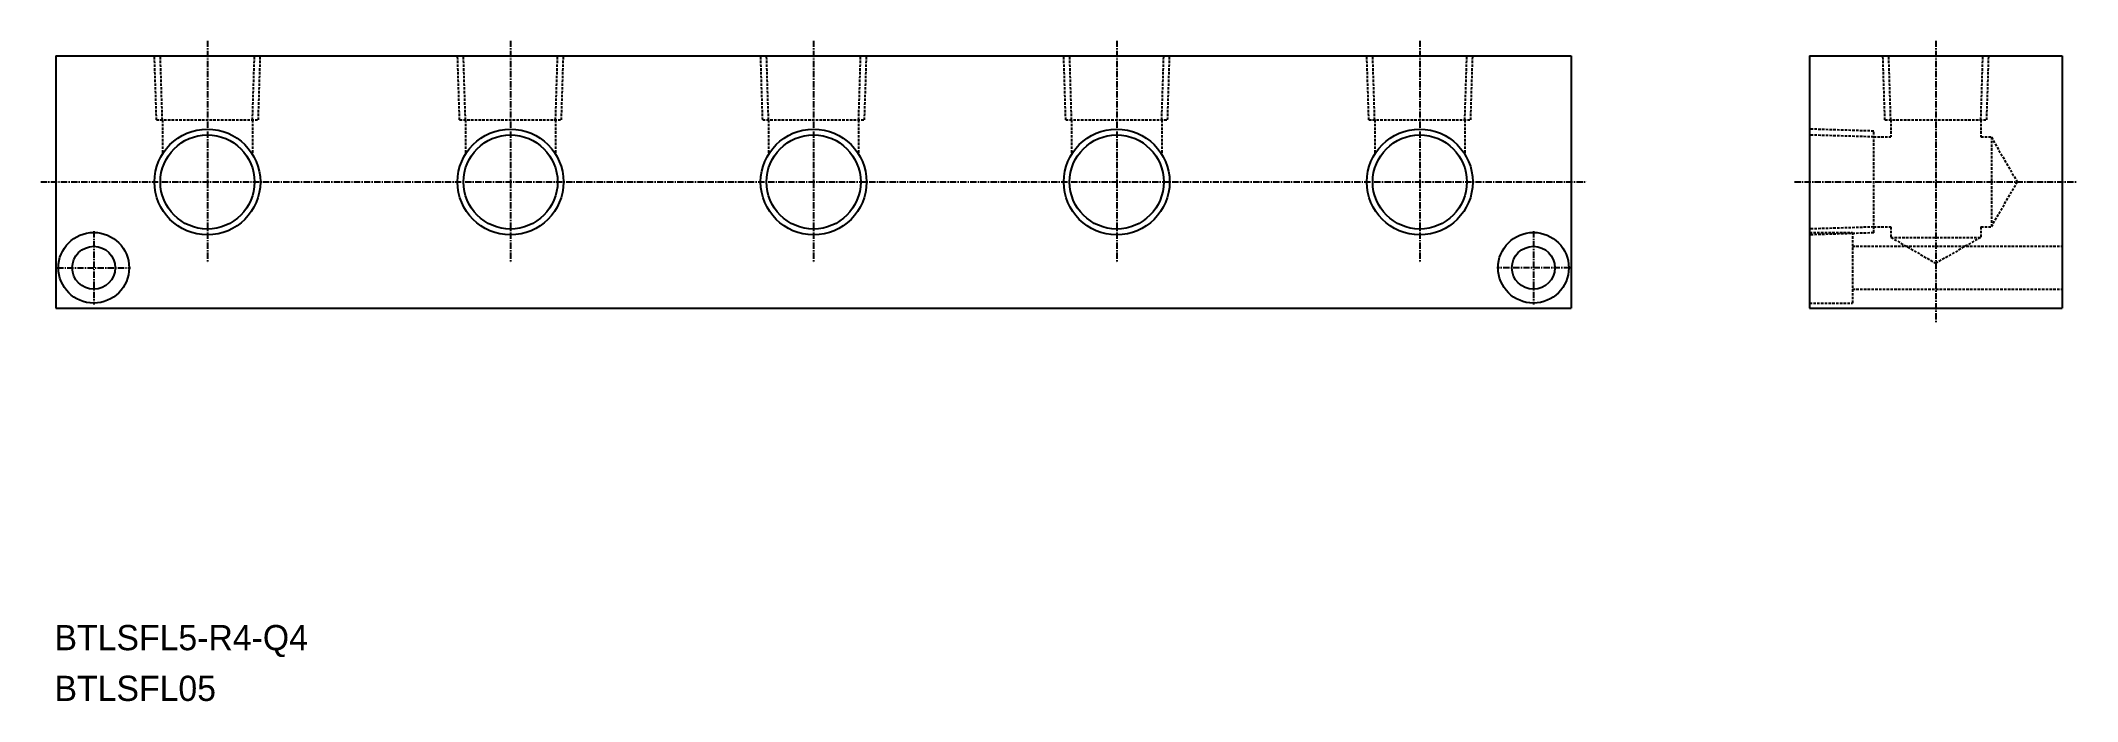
# Model space of a CAD drawing. Extents: x 908 to 1311, y 2926 to 3057.
import ezdxf

# ---------------------------------------------------------------- set-up
doc = ezdxf.new("R2010")
doc.units = 0
doc.linetypes.add('CENTER', pattern=[2, 1.25, -0.25, 0.25, -0.25])
doc.linetypes.add('DASHED', pattern=[0.75, 0.5, -0.25])
doc.layers.get('0').update_dxf_attribs({"linetype": 'CONTINUOUS'})
doc.layers.add('CENTER', color=1, linetype='CENTER')

msp = doc.modelspace()

# ---------------------------------------------------------------- linework, layer by layer
at = {"color": 7, "linetype": 'CONTINUOUS'}
for p, q in [((911.15, 3054.22), (1211.15, 3054.22)), ((911.15, 3054.22), (911.15, 3004.22)), ((1211.15, 3054.22), (1211.15, 3004.22)), ((1258.31, 3054.22), (1308.31, 3054.22)), ((1258.31, 3054.22), (1258.31, 3004.22)), ((1308.31, 3054.22), (1308.31, 3004.22)), ((911.15, 3004.22), (1211.15, 3004.22)), ((1258.31, 3004.22), (1308.31, 3004.22))]:
    msp.add_line(p, q, dxfattribs=at)
at = {"color": 3, "linetype": 'DASHED'}
for p, q in [((931.07, 3041.52), (930.67, 3054.22)), ((932.23, 3041.52), (931.84, 3054.22)), ((950.07, 3041.52), (950.47, 3054.22)), ((951.23, 3041.52), (951.63, 3054.22)), ((991.07, 3041.52), (990.67, 3054.22)), ((992.23, 3041.52), (991.84, 3054.22)), ((1010.07, 3041.52), (1010.47, 3054.22)), ((1011.23, 3041.52), (1011.63, 3054.22)), ((1051.07, 3041.52), (1050.67, 3054.22)), ((1052.23, 3041.52), (1051.84, 3054.22)), ((1070.07, 3041.52), (1070.47, 3054.22)), ((1071.23, 3041.52), (1071.63, 3054.22)), ((1111.07, 3041.52), (1110.67, 3054.22)), ((1112.23, 3041.52), (1111.84, 3054.22)), ((1130.07, 3041.52), (1130.47, 3054.22)), ((1131.23, 3041.52), (1131.63, 3054.22)), ((1171.07, 3041.52), (1170.67, 3054.22)), ((1172.23, 3041.52), (1171.84, 3054.22)), ((1190.07, 3041.52), (1190.47, 3054.22)), ((1191.23, 3041.52), (1191.63, 3054.22)), ((1273.23, 3041.52), (1272.83, 3054.22)), ((1274.39, 3041.52), (1273.99, 3054.22)), ((1292.23, 3041.52), (1292.62, 3054.22)), ((1293.39, 3041.52), (1293.79, 3054.22)), ((931.07, 3041.52), (951.23, 3041.52)), ((932.23, 3041.52), (932.23, 3034.72)), ((950.07, 3041.52), (950.07, 3034.72)), ((991.07, 3041.52), (1011.23, 3041.52)), ((992.23, 3041.52), (992.23, 3034.72)), ((1010.07, 3041.52), (1010.07, 3034.72)), ((1051.07, 3041.52), (1071.23, 3041.52)), ((1052.23, 3041.52), (1052.23, 3034.72)), ((1070.07, 3041.52), (1070.07, 3034.72)), ((1111.07, 3041.52), (1131.23, 3041.52)), ((1112.23, 3041.52), (1112.23, 3034.72)), ((1130.07, 3041.52), (1130.07, 3034.72)), ((1171.07, 3041.52), (1191.23, 3041.52)), ((1172.23, 3041.52), (1172.23, 3034.72)), ((1190.07, 3041.52), (1190.07, 3034.72)), ((1273.23, 3041.52), (1293.39, 3041.52)), ((1274.39, 3041.52), (1274.39, 3038.14)), ((1292.23, 3041.52), (1292.23, 3038.14)), ((1271.01, 3039.3), (1258.31, 3039.7)), ((1271.01, 3038.14), (1258.31, 3038.53)), ((1271.01, 3019.14), (1271.01, 3039.3)), ((1271.01, 3038.14), (1274.39, 3038.14)), ((1292.23, 3038.14), (1294.31, 3038.14)), ((1294.31, 3038.14), (1294.31, 3020.3)), ((1294.31, 3038.07), (1299.42, 3029.22)), ((1294.31, 3020.37), (1299.42, 3029.22)), ((1271.01, 3020.3), (1258.31, 3019.9)), ((1271.01, 3020.3), (1274.39, 3020.3)), ((1274.39, 3020.3), (1274.39, 3018.22)), ((1292.23, 3020.3), (1294.31, 3020.3)), ((1292.23, 3020.3), (1292.23, 3018.22)), ((1258.31, 3019.22), (1266.81, 3019.22)), ((1271.01, 3019.14), (1258.31, 3018.74)), ((1266.81, 3019.22), (1266.81, 3005.22)), ((1266.81, 3016.47), (1308.31, 3016.47)), ((1274.39, 3018.22), (1292.23, 3018.22)), ((1274.46, 3018.22), (1283.31, 3013.11)), ((1292.15, 3018.22), (1283.31, 3013.11)), ((1266.81, 3007.97), (1308.31, 3007.97)), ((1258.31, 3005.22), (1266.81, 3005.22))]:
    msp.add_line(p, q, dxfattribs=at)
at = {"color": 3, "linetype": 'CONTINUOUS'}
for centre in [(941.15, 3029.22), (1001.15, 3029.22), (1061.15, 3029.22), (1121.15, 3029.22), (1181.15, 3029.22)]:
    msp.add_circle(centre, 10.48, dxfattribs=at)
at = {"color": 7, "linetype": 'CONTINUOUS'}
for centre, radius in [((941.15, 3029.22), 9.32), ((1001.15, 3029.22), 9.32), ((1061.15, 3029.22), 9.32), ((1121.15, 3029.22), 9.32), ((1181.15, 3029.22), 9.32), ((918.65, 3012.22), 7), ((918.65, 3012.22), 4.25), ((1203.65, 3012.22), 7), ((1203.65, 3012.22), 4.25)]:
    msp.add_circle(centre, radius, dxfattribs=at)
at = {"layer": 'CENTER', "color": 1, "linetype": 'CENTER'}
for p, q in [((941.15, 3057.22), (941.15, 3013.17)), ((1001.15, 3057.22), (1001.15, 3013.17)), ((1061.15, 3057.22), (1061.15, 3013.17)), ((1121.15, 3057.22), (1121.15, 3013.17)), ((1181.15, 3057.22), (1181.15, 3013.17)), ((1283.31, 3057.22), (1283.31, 3001.22)), ((908.15, 3029.22), (1214.15, 3029.22)), ((1255.31, 3029.22), (1311.31, 3029.22)), ((918.65, 3019.47), (918.65, 3004.97)), ((1203.65, 3019.47), (1203.65, 3004.97)), ((911.4, 3012.22), (925.9, 3012.22)), ((1210.9, 3012.22), (1196.4, 3012.22))]:
    msp.add_line(p, q, dxfattribs=at)

# ---------------------------------------------------------------- texts
at = {"color": 7, "linetype": 'CONTINUOUS'}
for s, p in [('BTLSFL5-R4-Q4', (910.88, 2936.43)), ('BTLSFL05', (910.88, 2926.38))]:
    msp.add_text(s, height=5, dxfattribs=at).set_placement(p)

doc.saveas('drawing.dxf')
